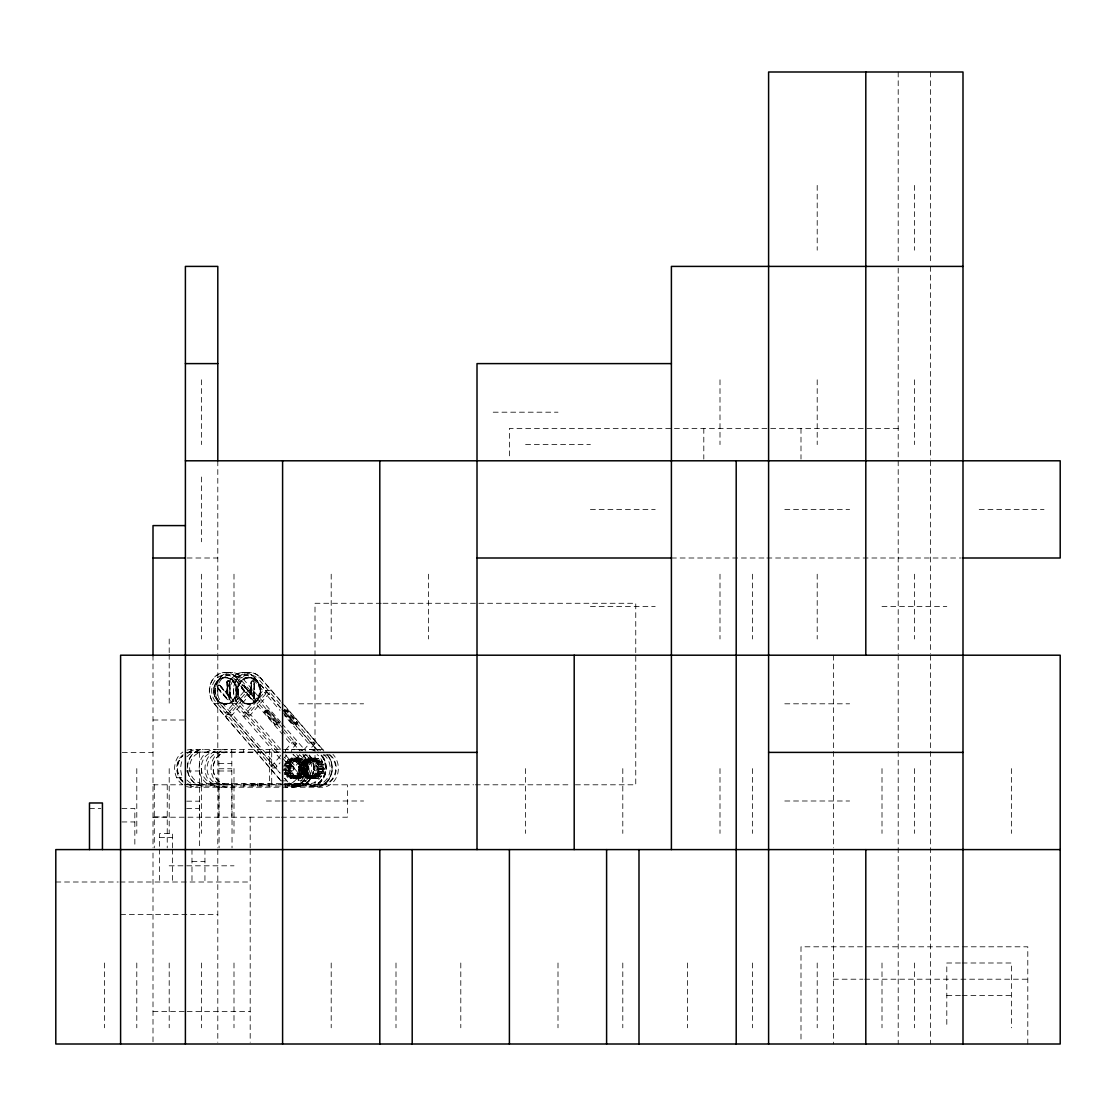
<?xml version="1.0" encoding="UTF-8"?>
<svg xmlns="http://www.w3.org/2000/svg" width="1116" height="1116" viewBox="0 0 1116 1116"><rect width="100%" height="100%" fill="white"/><g stroke="black" fill="none" stroke-linecap="round" stroke-linejoin="round"><path stroke-width="0.75" stroke-dasharray="5 3.75" d="M290.774 778.577A2.358 2.037 -90 0 0 291.569 777.531L291.639 776.331L303.301 776.192A2.358 2.037 -90 0 0 303.161 774.811L302.436 773.96A7.952 6.877 -90 0 0 302.91 763.456L303.705 762.716A2.358 2.037 -90 0 0 303.971 761.335L295.112 761.349L295.573 760.317A2.358 2.037 -90 0 0 295.335 758.922A10.281 8.9 -90 0 0 294.931 758.727A2.358 2.037 -90 0 0 293.926 759.55L293.647 760.707L299.241 760.707L299.506 759.564A2.358 2.037 -90 0 1 300.483 758.727A10.281 8.9 90 0 1 300.901 758.894A2.358 2.037 -90 0 1 301.167 760.289L300.706 761.349M292.35 760.47L292.406 759.285A2.358 2.037 -90 0 0 291.708 758.141A10.281 8.9 -90 0 0 291.262 758.141A2.358 2.037 -90 0 0 290.634 759.382L290.788 760.554L297.944 760.47A7.952 6.877 90 0 1 301.808 762.172L302.45 761.265M297.219 776.331L297.163 777.517A2.358 2.037 -90 0 1 296.368 778.577L290.313 778.508A10.281 8.9 90 0 0 290.746 778.577M297.944 760.47L298 759.285A2.358 2.037 -90 0 0 297.302 758.141M309.006 778.577A2.358 2.037 -90 0 0 309.802 777.531L309.857 776.331L321.52 776.192A2.358 2.037 -90 0 0 321.38 774.811L320.655 773.96A7.952 6.877 -90 0 0 321.129 763.456L321.924 762.716A2.358 2.037 -90 0 0 322.203 761.335A10.281 8.9 -90 0 0 321.896 760.959L315.968 760.945M321.854 760.945A2.358 2.037 -90 0 0 320.683 761.252L320.027 762.172A7.952 6.877 90 0 0 316.163 760.47L316.219 759.285A2.358 2.037 -90 0 0 315.521 758.141L309.341 758.127M295.893 778.48A2.358 2.037 -90 0 1 295.419 777.21L295.684 776.052L290.09 776.052L289.825 777.196A2.358 2.037 -90 0 0 290.3 778.48L300.023 778.257A2.358 2.037 -90 0 0 300.413 776.903L300.051 775.787L294.457 775.787L294.819 776.889A2.358 2.037 -90 0 1 294.471 778.229L300.051 778.229M318.744 758.727L313.108 758.727A2.358 2.037 -90 0 0 312.145 759.55L311.88 760.707L317.46 760.707L317.725 759.564A2.358 2.037 -90 0 1 318.702 758.727A10.281 8.9 -90 0 1 319.12 758.894A2.358 2.037 -90 0 1 319.385 760.289L318.925 761.349M314.112 778.48A2.358 2.037 -90 0 1 313.638 777.21L313.903 776.052L308.309 776.052L308.044 777.196A2.358 2.037 -90 0 0 308.532 778.48L318.241 778.257A2.358 2.037 -90 0 0 318.632 776.903L318.269 775.787L312.675 775.787L313.052 776.889A2.358 2.037 -90 0 1 312.689 778.229A10.281 8.9 90 0 1 312.257 778.382A2.358 2.037 -90 0 1 311.336 777.433L311.169 776.262M287.3 777.155A2.358 2.037 -90 0 0 288.388 776.569L288.863 775.508L294.457 775.508L293.982 776.569A2.358 2.037 -90 0 1 292.88 777.155M303.44 774.323L311.364 774.532L310.722 775.439A2.358 2.037 -90 0 0 310.708 776.848L305.114 776.875A10.281 8.9 90 0 0 305.477 777.141A2.358 2.037 -90 0 0 306.621 776.569L307.095 775.508L312.675 775.508L312.215 776.569A2.358 2.037 -90 0 1 311.113 777.155A10.281 8.9 90 0 1 310.722 776.889L305.114 776.848A2.358 2.037 -90 0 1 305.128 775.453L305.77 774.532M313.15 758.727A10.281 8.9 90 0 1 313.54 758.894A2.358 2.037 -90 0 1 313.805 760.289L313.331 761.349L322.203 761.335M295.419 777.21L287.258 777.141A10.281 8.9 90 0 1 286.91 776.889A2.358 2.037 -90 0 1 286.91 775.453L287.551 774.532M302.91 763.456L297.316 763.456L298.111 762.716A2.358 2.037 -90 0 0 298.391 761.335A10.281 8.9 -90 0 0 298.084 760.959A2.358 2.037 -90 0 0 296.87 761.252L296.214 762.172L301.808 762.172M292.476 776.848L286.896 776.848L292.504 776.889A2.358 2.037 -90 0 1 292.49 775.453L293.145 774.532L285.222 774.323M309.927 758.141A2.358 2.037 -90 0 1 310.625 759.271L310.583 760.47A7.952 6.877 90 0 1 314.433 762.172L315.075 761.265A2.358 2.037 -90 0 1 316.26 760.945M225.334 712.985L230.928 712.985L250.277 690.651L240.596 679.477L235.016 679.477A15.791 13.685 -90 0 0 215.667 679.477A15.791 13.685 -90 0 0 215.667 701.811L225.334 712.985L244.683 690.651L253.248 690.651L230.928 716.416L225.334 716.416L247.654 690.651M243.567 712.985L249.161 712.985L268.496 690.651L258.828 679.477L253.234 679.477A15.791 13.685 -90 0 0 233.9 679.477A15.791 13.685 -90 0 0 233.9 701.811L243.567 712.985L262.916 690.651L271.481 690.651L249.161 716.416L243.567 716.416L265.887 690.651M264.087 712.036L265.789 710.069L268.733 710.069L279.767 722.805L278.051 724.772L275.122 724.772L264.087 712.036L267.017 712.036L268.733 710.069M285.236 712.036L286.952 710.069L297.986 722.805L296.27 724.772L293.341 724.772L284.51 714.589M275.122 724.772L276.824 722.805L279.767 722.805M293.341 724.772L295.056 722.805L297.986 722.805M280.032 756.369L269.988 767.961L275.568 767.961L280.032 762.814M285.612 749.924L292.308 742.196L297.888 742.196L291.192 749.924M284.496 757.652L286.728 755.086M299.367 755.086L288.207 767.961L293.801 767.961L304.961 755.086M303.831 749.924L310.527 742.196L316.121 742.196L309.425 749.924M284.552 772.983A2.358 2.037 -90 0 1 284.859 772.481L285.766 771.937A7.952 6.877 -90 0 1 291.569 760.456A7.952 6.877 -90 0 1 298.377 771.184L304.919 771.602A2.358 2.037 -90 0 1 305.547 772.802L297.665 772.788A7.952 6.877 90 0 1 286.617 773.458L285.836 774.197A2.358 2.037 -90 0 1 284.608 774.225L292.211 773.458A7.952 6.877 -90 0 0 298.53 776.262L298.697 777.406A2.358 2.037 -90 0 0 299.59 778.382M309.453 758.169A2.358 2.037 -90 0 0 308.853 759.382L309.02 760.554A7.952 6.877 -90 0 0 303.65 771.003A7.952 6.877 -90 0 0 313.47 775.355A7.952 6.877 -90 0 0 315.549 763.456L316.344 762.716A2.358 2.037 -90 0 0 316.609 761.335M303.078 772.481L309.578 771.937L303.092 772.467A2.358 2.037 -90 0 0 302.576 773.751L308.169 773.793A10.281 8.9 90 0 0 308.393 774.197A2.358 2.037 -90 0 0 309.634 774.197L310.443 773.458L304.054 774.197A2.358 2.037 -90 0 1 302.841 774.225A10.281 8.9 90 0 1 302.576 773.793M309.299 761.684L303.371 761.754A10.281 8.9 90 0 0 303.106 762.116A2.358 2.037 -90 0 0 303.482 763.483L309.941 764.125L298.028 764.725L305.505 764.6M284.859 772.481L291.36 771.937A7.952 6.877 90 0 1 290.885 770.528L284.315 770.835L290.885 770.528M303.622 764.725L304.529 764.195A2.358 2.037 -90 0 1 305.728 764.46A10.281 8.9 90 0 1 305.896 764.934A2.358 2.037 -90 0 1 305.184 766.092L298.6 766.413L307.095 766.008A2.358 2.037 -90 0 0 307.918 767.041L308.937 767.222L302.338 767.041A2.358 2.037 -90 0 1 301.515 766.008M323.082 764.181L316.26 764.725L322.761 764.195A2.358 2.037 -90 0 1 323.947 764.46A10.281 8.9 -90 0 1 324.128 764.934A2.358 2.037 -90 0 1 323.403 766.092L316.818 766.413L323.403 766.092M302.534 770.835L309.118 770.528L302.534 770.835A2.358 2.037 -90 0 1 301.418 770.277M224.023 677.454L225.711 677.384M248.073 677.454L249.761 677.384M296.814 758.169A2.358 2.037 -90 0 0 296.228 759.382L296.382 760.554A7.952 6.877 -90 0 0 290.648 768.743L289.63 768.798A2.358 2.037 -90 0 0 288.709 769.719L283.101 769.747M304.389 767.906L305.407 767.85M308.114 770.835A2.358 2.037 -90 0 1 307.012 770.277L301.404 770.235A10.281 8.9 90 0 1 301.334 769.775A2.358 2.037 -90 0 1 302.255 768.812L303.287 768.743M322.608 767.906L323.64 767.85A2.358 2.037 -90 0 1 324.63 768.659A10.281 8.9 90 0 1 324.616 769.175A2.358 2.037 -90 0 1 323.556 769.9L316.944 769.719L323.528 769.9M248.924 677.384L249.105 677.37A13.364 11.579 -90 0 1 259.121 697.416A13.364 11.579 -90 0 1 239.075 697.416A13.364 11.579 -90 0 1 249.105 677.37M225.711 704.098L223.911 704.043M249.761 704.098L247.961 704.043M296.159 776.345L297.874 776.331M316.107 776.331L314.377 776.345L315.451 776.331L315.396 777.517A2.358 2.037 -90 0 1 314.6 778.577L308.546 778.508M493.202 412.195L558 412.195M898.199 428.405L509.398 428.405L509.398 459.095M525.594 444.6L590.406 444.6M590.406 509.398L655.204 509.398M784.799 509.398L849.597 509.398M979.206 509.398L1044.004 509.398M187.111 558L217.801 558M671.4 558L765.13 558M766.859 558L961.267 558M381.24 603.282L315.005 603.282L315.005 753.677M382.983 603.282L477.118 603.282M478.862 603.282L635.757 603.282L635.757 784.799L572.996 784.799M590.406 606.602L655.204 606.602M882.003 606.602L946.8 606.602M225.097 672.418L231.165 672.418M243.316 672.418L249.398 672.418M225.334 674.845L230.928 674.845M243.567 674.845L249.161 674.845M224.86 677.384L226.074 677.384M247.696 677.384L248.91 677.384M225.167 677.803L225.46 677.803A12.932 11.202 -90 0 1 234.513 697.667A12.932 11.202 -90 0 1 215.123 696.747A12.932 11.202 -90 0 1 225.502 677.817M280.897 780.851L213.937 703.526A18.219 15.777 -90 0 1 213.937 677.761A18.219 15.777 -90 0 1 236.257 677.761L242.339 677.761A18.219 15.777 -90 0 0 220.005 677.761A18.219 15.777 -90 0 0 220.005 703.526L280.172 772.997M249.231 677.803L249.51 677.803A12.932 11.202 -90 0 1 258.563 697.667A12.932 11.202 -90 0 1 239.173 696.747A12.932 11.202 -90 0 1 249.566 677.817M280.395 758.95L232.156 703.526A18.219 15.777 90 0 1 232.156 677.761A18.219 15.777 90 0 1 254.476 677.761L260.558 677.761L279.851 700.039M226.618 693.148L227.232 682.685A1.535 1.325 -90 0 1 228.571 681.151A1.535 1.325 -90 0 1 229.896 682.685L230.022 697.905A1.967 1.702 -90 0 1 227.12 699.286L217.801 688.53A1.967 1.702 -90 0 1 217.801 685.754A1.967 1.702 -90 0 1 220.215 685.754L226.869 693.148L220.215 685.754M227.232 682.685L227.232 693.58L229.77 696.51L226.994 693.58L226.994 682.685A1.535 1.325 -90 0 1 228.32 681.151A1.535 1.325 -90 0 1 229.659 682.685L230.273 697.905A1.967 1.702 -90 0 1 227.357 699.286L227.12 699.286M254.322 682.685L253.709 696.677L253.96 682.685A1.535 1.325 -90 0 0 252.621 681.151A1.535 1.325 -90 0 0 251.295 682.685L250.681 693.148L250.919 682.685A1.967 1.702 -90 0 1 252.621 680.718A1.967 1.702 -90 0 1 254.322 682.685L254.322 697.905A1.967 1.702 -90 0 1 251.421 699.286L241.865 688.53A1.967 1.702 -90 0 1 241.865 685.754A1.967 1.702 -90 0 1 244.264 685.754L250.919 693.148M217.801 688.53L227.357 699.286M241.865 688.53L251.421 699.286M251.044 693.58L253.82 696.51L251.044 693.58L251.044 682.685M229.896 696.677L229.659 682.685M254.322 697.905L254.085 682.685M213.937 703.526L220.005 703.526M232.156 703.526L238.238 703.526A18.219 15.777 -90 0 1 238.238 677.761A18.219 15.777 -90 0 1 260.558 677.761M225.404 703.68L224.581 703.666M249.454 703.68L248.645 703.666M298.795 703.805L363.607 703.805M784.799 703.805L849.597 703.805M225.474 704.098L226.688 704.098M248.31 704.098L249.538 704.098M286.952 710.069L284.022 710.069L296.493 724.521L293.564 724.521L282.529 711.785M267.24 711.785L264.311 711.785L275.345 724.521L278.275 724.521L265.789 710.069M153.004 720.001L185.395 720.001M276.601 723.056L279.544 723.056L268.51 710.32L265.566 710.32L278.051 724.772M294.833 723.056L297.763 723.056L286.728 710.32M187.097 750.092A18.832 16.308 -90 0 1 190.92 749.561L322.064 749.561A18.832 16.308 90 0 1 326.765 750.357M187 752.63A16.405 14.201 -90 0 1 190.92 751.989L283.896 751.989M122.3 752.393L153.004 752.393M186.442 752.393L280.939 752.365M291.22 758.169L297.749 758.113A10.281 8.9 -90 0 1 305.477 773.541A10.281 8.9 -90 0 1 290.048 773.541A10.281 8.9 -90 0 1 297.763 758.113M298 758.113A10.281 8.9 -90 0 1 305.714 773.541A10.281 8.9 -90 0 1 290.3 773.541A10.281 8.9 -90 0 1 298 758.113L298.335 758.127M294.889 758.727L300.525 758.727M295.308 758.894L300.929 758.922M313.54 758.894L319.162 758.922M288.067 759.131L293.703 759.131A2.358 2.037 -90 0 1 294.736 759.843L295.112 760.959L289.518 760.959L289.156 759.857A2.358 2.037 -90 0 0 288.109 759.131A10.281 8.9 -90 0 0 287.705 759.354A2.358 2.037 -90 0 0 287.565 760.777L288.137 761.768M296.647 754.528A18.832 16.308 -90 0 1 299.772 759.047L305.84 759.047A18.832 16.308 -90 0 1 299.786 784.743A18.832 16.308 90 0 1 291.695 787.226L291.695 784.799A16.405 14.201 -90 0 0 305.296 773.109A16.405 14.201 -90 0 0 299.493 754.695M306.3 759.131L311.922 759.131A2.358 2.037 -90 0 1 312.968 759.843L313.345 760.959L307.751 760.959L307.388 759.857A2.358 2.037 -90 0 0 306.342 759.131A10.281 8.9 90 0 0 305.937 759.354A2.358 2.037 -90 0 0 305.798 760.777L306.356 761.768M287.677 759.382L298 759.285M305.91 759.382L316.219 759.285M293.913 759.564L299.506 759.55M312.145 759.564L317.739 759.55M289.156 759.843L294.75 759.857M307.374 759.843L312.968 759.857M295.573 760.317L301.167 760.289M313.791 760.317L319.385 760.289M309.02 760.554L316.163 760.47M287.565 760.777L293.159 760.777L293.717 761.768L286.38 761.893A2.358 2.037 -90 0 0 285.18 761.726A10.281 8.9 -90 0 0 284.887 762.116A2.358 2.037 -90 0 0 285.264 763.483L291.708 764.125L290.858 763.483A2.358 2.037 -90 0 1 290.467 762.158L284.873 762.13M305.798 760.777L311.392 760.777L311.95 761.768L304.598 761.893A2.358 2.037 -90 0 0 303.399 761.726M297.735 760.945L303.664 760.959A2.358 2.037 -90 0 0 302.45 761.252L296.856 761.265M315.075 761.265L320.683 761.252M285.138 761.754L291.067 761.684M303.092 762.13L308.7 762.116A10.281 8.9 -90 0 1 308.951 761.754A2.358 2.037 -90 0 1 310.192 761.893L310.918 762.73L305.338 762.73L304.612 761.893M314.433 762.172L320.027 762.172M298.111 762.716L303.705 762.702M316.344 762.716L321.938 762.702M218.848 763.553L231.807 763.553M285.264 763.483L290.858 763.483M315.549 763.456L321.129 763.456M298.962 764.195A2.358 2.037 -90 0 1 300.134 764.46L305.756 764.502M323.975 764.502L318.367 764.46A2.358 2.037 -90 0 0 317.181 764.195M299.59 766.092A2.358 2.037 -90 0 0 300.316 764.976L305.91 764.962M324.128 764.962L318.534 764.934A2.358 2.037 -90 0 1 317.823 766.092M290.146 765.06A2.358 2.037 -90 0 0 289.002 765.478L283.408 765.478L291.123 765.478L284.566 765.06L285.529 765.478M302.785 765.06L309.341 765.478L301.613 765.506A2.358 2.037 -90 0 1 302.785 765.06L303.761 765.478M301.641 765.478L307.221 765.478A2.358 2.037 -90 0 1 308.379 765.06M291.722 765.897L291.974 765.897A2.497 2.162 -90 0 1 293.48 769.803A2.497 2.162 -90 0 1 289.741 769.496A2.497 2.162 -90 0 1 291.848 765.897M315.786 765.897L316.023 765.897A2.497 2.162 -90 0 1 317.544 769.803A2.497 2.162 -90 0 1 313.791 769.496A2.497 2.162 -90 0 1 315.898 765.897M283.283 765.995L288.877 766.008A2.358 2.037 -90 0 0 289.7 767.041L290.718 767.222L284.12 767.041L289.7 767.041M302.324 767.041L307.932 767.041M323.64 767.85L317.028 767.906L318.046 767.85A2.358 2.037 -90 0 1 319.036 768.659L324.644 768.673M300.818 768.659L306.412 768.673A2.358 2.037 -90 0 0 305.421 767.85L298.795 767.906L299.813 767.85A2.358 2.037 -90 0 1 300.818 768.659A10.281 8.9 90 0 1 300.804 769.175A2.358 2.037 -90 0 1 299.744 769.9L298.711 769.719L306.928 769.719A2.358 2.037 -90 0 1 307.835 768.812L308.867 768.743L302.255 768.812M218.848 768.771L231.807 768.771M284.022 768.812L290.648 768.743M306.398 769.175L300.804 769.175L306.398 769.189A2.358 2.037 -90 0 1 305.324 769.9L299.716 769.9M283.171 770.235L288.779 770.277A2.358 2.037 -90 0 0 289.895 770.835M186.442 770.989L199.401 770.989M218.848 770.989L231.807 770.989M298.377 771.184L304.933 771.602M323.152 771.602L316.609 771.184L323.152 771.602A2.358 2.037 -90 0 1 323.766 772.802A10.281 8.9 90 0 1 323.584 773.276L317.962 773.304A2.358 2.037 -90 0 1 316.763 773.43M285.766 771.937L291.36 771.937M323.779 772.83L315.898 772.788L322.65 773.486M297.665 772.788L298.53 773.43A2.358 2.037 -90 0 0 299.744 773.304L305.352 773.276A2.358 2.037 -90 0 1 304.124 773.43L303.259 772.788M286.617 773.458L292.211 773.458M298.53 773.43L304.431 773.486M284.343 773.779L289.951 773.793A10.281 8.9 90 0 0 290.16 774.197A2.358 2.037 -90 0 0 291.402 774.197M302.436 773.96L296.842 773.96L297.567 774.797A2.358 2.037 -90 0 1 297.707 776.192M320.655 773.96L315.061 773.96L315.786 774.797A2.358 2.037 -90 0 1 315.94 776.192M302.799 774.197L309.648 774.197M297.567 774.797L303.161 774.811M315.786 774.797L321.38 774.811M301.766 776.094L301.208 775.104L295.628 775.104L296.186 776.094A2.358 2.037 -90 0 0 297.33 776.541L302.966 776.527A2.358 2.037 -90 0 1 301.78 776.094L296.186 776.094M321.143 776.541A2.358 2.037 -90 0 1 320.013 776.094L319.441 775.104L313.847 775.104L314.405 776.094A2.358 2.037 -90 0 0 315.563 776.541L321.185 776.527A10.281 8.9 90 0 0 321.506 776.234M286.91 775.453L292.504 775.439M305.128 775.453L310.722 775.439M314.405 776.094L320.013 776.094M288.388 776.569L293.982 776.569M306.621 776.569L312.215 776.569M294.819 776.903L300.413 776.889M313.052 776.903L318.632 776.889M305.477 777.141L313.638 777.21M291.569 777.531L298.697 777.433M309.802 777.531L316.93 777.433A2.358 2.037 -90 0 0 317.809 778.382A10.281 8.9 90 0 0 318.241 778.257L312.675 778.257M176.76 777.74L182.829 777.74A18.832 16.308 -90 0 1 182.466 759.829M281.148 780.851L286.979 780.851A18.219 15.777 -90 0 0 309.299 780.851A18.219 15.777 -90 0 0 309.299 755.086L303.217 755.086A18.219 15.777 -90 0 1 304.724 778.842A18.219 15.777 -90 0 1 284.594 784.018M305.198 780.851L299.13 780.851A18.219 15.777 -90 0 0 321.45 780.851A18.219 15.777 -90 0 0 321.45 755.086L327.518 755.086A18.219 15.777 -90 0 1 327.518 780.851A18.219 15.777 -90 0 1 305.198 780.851L284.524 757.262M281.26 783.585L203.307 783.585A15.791 13.685 -90 0 1 189.622 767.794A15.791 13.685 -90 0 1 203.307 751.989M284.859 783.585L309.676 783.585A15.791 13.685 -90 0 0 322.775 772.3A15.791 13.685 -90 0 0 317.153 754.569M186.442 784.548L199.401 784.548M153.004 784.799L182.508 784.799M184.238 784.799L473.63 784.799M475.374 784.799L571.253 784.799M292.057 786.194L298.139 786.194M310.29 786.194L316.358 786.194M186.525 786.529A18.832 16.308 -90 0 0 190.92 787.226L322.064 787.226A18.832 16.308 90 0 0 337.297 775.132A18.832 16.308 90 0 0 332.945 754.374M266.403 800.995L280.046 800.995M281.748 800.995L363.607 800.995M784.799 800.995L849.597 800.995M186.679 801.176L199.638 801.176L199.638 847.881M89.475 808.389L100.817 808.389M121.881 808.389L134.841 808.389L134.841 847.881M186.679 808.403L199.638 808.403M154.273 816.94L167.233 816.94M153.004 817.205L279.711 817.205M281.441 817.205L347.397 817.205L347.397 784.799M121.881 821.948L134.841 821.948M159.574 837.586L172.534 837.586M191.98 861.399L204.939 861.399M169.2 865.807L233.997 865.807M55.8 882.003L118.282 882.003M120.026 882.003L250.193 882.003M120.598 914.395L217.801 914.395M960.444 962.996L946.8 962.996L946.8 1027.794M962.145 962.996L1011.598 962.996L1011.598 1027.794M833.401 979.206L862.905 979.206M864.649 979.206L1027.794 979.206M946.8 995.402L960.444 995.402M962.145 995.402L1011.598 995.402M153.004 1011.598L185.981 1011.598M187.111 1011.598L250.193 1011.598M291.639 776.331L293.355 776.345M309.857 776.331L311.587 776.345M226.618 682.685A1.967 1.702 -90 0 1 228.32 680.718L228.71 680.732M304.305 769.719L305.31 769.9M321.478 772.788L322.343 773.43A2.358 2.037 -90 0 0 323.556 773.304M303.496 763.483L304.347 764.125M284.399 705.284L324.114 751.152M280.744 701.35L260.321 677.761A18.219 15.777 -90 0 0 237.987 677.761A18.219 15.777 -90 0 0 237.987 703.526L280.409 752.505M281.874 702.662L323.877 751.152M280.032 703.959L269.988 692.366L264.394 692.366L280.018 710.404M284.496 709.12L314.628 743.912L309.034 743.912L284.482 715.565M283.799 710.32L296.27 724.772M280.827 707.907L254.727 677.761A18.219 15.777 -90 0 0 232.407 677.761A18.219 15.777 -90 0 0 232.407 703.526M281.971 709.218L318.283 751.152M254.476 677.761L280.59 707.907M285.124 713.138L318.046 751.152M253.234 679.477L262.916 690.651M280.925 722.317L242.088 677.761A18.219 15.777 -90 0 0 219.768 677.761A18.219 15.777 -90 0 0 219.768 703.526L280.032 773.123M281.818 723.628L305.896 751.152M283.018 728.441L251.756 692.366L246.176 692.366L283.004 734.886M284.134 729.738L296.41 743.912L290.816 743.912L284.12 736.183M244.264 685.754L250.681 693.148M253.569 696.816L244.251 686.061A1.535 1.325 -90 0 0 242.367 686.061A1.535 1.325 -90 0 0 242.367 688.223L251.686 698.993M236.257 677.761L280.758 728.874M281.902 730.185L300.065 751.152M235.016 679.477L244.683 690.651M249.161 712.985L239.48 701.811A15.791 13.685 90 0 1 239.48 679.477A15.791 13.685 90 0 1 258.828 679.477M280.772 749.492L250.64 714.7L245.06 714.7L280.772 755.937M285.236 754.653L295.28 766.246L289.7 766.246L281.888 757.234M286.394 761.893L287.105 762.73L292.699 762.73L291.974 761.893A2.358 2.037 -90 0 0 290.774 761.726M284.371 763.818L299.367 780.851A18.219 15.777 -90 0 0 321.687 780.851A18.219 15.777 -90 0 0 321.687 755.086M230.928 712.985L221.261 701.811A15.791 13.685 -90 0 1 221.261 679.477A15.791 13.685 -90 0 1 240.596 679.477M284.706 778.229L286.979 780.851M284.468 778.229L286.728 780.851A18.219 15.777 -90 0 0 309.048 780.851A18.219 15.777 -90 0 0 309.048 755.086M280.032 779.568L214.174 703.526A18.219 15.777 -90 0 1 214.174 677.761A18.219 15.777 -90 0 1 236.494 677.761M316.916 777.406L316.763 776.262A7.952 6.877 -90 0 1 308.951 769.635A7.952 6.877 -90 0 1 314.6 760.554L314.447 759.396A2.358 2.037 -90 0 1 315.033 758.169A10.281 8.9 -90 0 1 315.479 758.127M292.95 776.262L293.103 777.406A2.358 2.037 -90 0 0 293.996 778.382A10.281 8.9 90 0 0 294.429 778.257M1027.794 1044.004L1027.794 946.8L800.995 946.8L800.995 1042.26M1011.598 768.603L1011.598 833.401M930.605 71.996L930.605 262.93M930.605 266.403L930.605 459.067M930.605 460.796L930.605 653.46M930.605 655.204L930.605 1044.004M914.395 185.395L914.395 250.193M914.395 379.803L914.395 444.6M914.395 574.196L914.395 638.994M914.395 768.603L914.395 833.401M914.395 962.996L914.395 1027.794M898.199 71.996L898.199 262.93M898.199 268.133L898.199 459.095M898.199 460.796L898.199 653.46M898.199 655.204L898.199 1044.004M882.003 768.603L882.003 833.401M882.003 962.996L882.003 1027.794M833.401 655.204L833.401 847.867M833.401 849.597L833.401 1044.004M817.205 185.395L817.205 250.193M817.205 379.803L817.205 444.6M817.205 574.196L817.205 638.994M817.205 962.996L817.205 1027.794M800.995 428.405L800.995 459.095M752.393 574.196L752.393 638.994M752.393 768.603L752.393 833.401M752.393 962.996L752.393 1027.794M720.001 379.803L720.001 444.6M720.001 574.196L720.001 638.994M720.001 768.603L720.001 833.401M703.805 428.405L703.805 459.095M687.596 962.996L687.596 1027.794M622.798 768.603L622.798 833.401M622.798 962.996L622.798 1027.794M558 962.996L558 1027.794M525.594 768.603L525.594 833.401M460.796 962.996L460.796 1027.794M428.405 574.196L428.405 638.994M395.999 962.996L395.999 1027.794M331.201 574.196L331.201 638.994M331.201 962.996L331.201 1027.794M315.005 755.406L315.005 784.799M291.695 751.989L291.695 749.561A18.832 16.308 -90 0 1 297.135 750.649M285.612 751.989L285.612 749.561A18.832 16.308 -90 0 1 291.067 750.649M271.704 751.989L271.704 783.585M269.598 749.561L269.598 786.013M269.375 783.585L269.375 786.013M268.286 783.585L268.286 786.013M261.8 783.585L261.8 786.013M260.712 783.585L260.712 786.013M259.47 783.585L259.47 786.013M257.573 783.585L257.573 786.013M255.09 783.585L255.09 786.013M253.206 783.585L253.206 786.013M252.272 783.585L252.272 786.013M251.295 682.685L251.295 693.58M251.184 783.585L251.184 786.013M250.193 817.205L250.193 847.895M250.193 849.597L250.193 1042.288M244.697 783.585L244.697 786.013M243.595 783.585L243.595 786.013M243.386 749.561L243.386 751.989M243.386 783.585L243.386 786.013M233.997 574.196L233.997 638.994M233.997 768.603L233.997 833.401M233.997 962.996L233.997 1027.794M232.03 784.799L232.03 847.895M231.807 752.393L231.807 817.205M231.709 749.561L231.709 751.989M231.709 783.585L231.709 786.013M219.071 784.799L219.071 847.895M218.848 752.393L218.848 817.205M217.801 460.796L217.801 653.46M217.801 655.204L217.801 847.867M217.801 849.597L217.801 1042.26M204.939 849.346L204.939 882.003M201.605 379.803L201.605 444.6M201.605 477.006L201.605 541.804M201.605 574.196L201.605 638.994M201.605 768.603L201.605 833.401M201.605 962.996L201.605 1027.794M199.401 752.393L199.401 817.205M191.98 849.346L191.98 882.003M190.92 749.561L190.92 751.989M190.92 787.226L190.92 784.799A16.405 14.201 -90 0 1 187 784.171M172.534 847.839L172.534 833.568L159.574 833.568L159.574 847.839M172.534 849.137L172.534 882.003M169.2 638.994L169.2 652.637M169.2 654.353L169.2 703.805M169.2 768.603L169.2 833.401M169.2 962.996L169.2 1027.794M167.233 784.799L167.233 847.895M159.574 849.137L159.574 882.003M154.273 784.799L154.273 847.895M153.004 655.204L153.004 847.895M153.004 853.07L153.004 1044.004M136.794 768.603L136.794 833.401M136.794 962.996L136.794 1027.794M104.402 962.996L104.402 1027.794M221.289 787.226A18.832 16.308 90 0 1 204.981 768.394A18.832 16.308 90 0 1 221.289 749.561M315.981 749.561A18.832 16.308 90 0 1 320.683 750.357M326.876 754.374A18.832 16.308 90 0 1 331.215 775.132A18.832 16.308 90 0 1 315.981 787.226M221.289 784.799A16.405 14.201 -90 0 1 207.088 768.394A16.405 14.201 -90 0 1 221.289 751.989M323.766 754.667A16.405 14.201 -90 0 1 329.597 773.081A16.405 14.201 -90 0 1 315.981 784.799M227.357 787.226A18.832 16.308 -90 0 1 211.05 768.394A18.832 16.308 -90 0 1 227.357 749.561M227.357 784.799A16.405 14.201 -90 0 1 213.156 768.394A16.405 14.201 -90 0 1 227.357 751.989M329.834 754.667A16.405 14.201 -90 0 1 335.679 773.081A16.405 14.201 -90 0 1 322.064 784.799M183.136 782.121A16.405 14.201 -90 0 1 183.136 754.667M182.466 784.506A18.832 16.308 -90 0 1 182.815 752.045M186.944 780A16.405 14.201 -90 0 0 196.988 784.799L196.988 787.226A18.832 16.308 -90 0 1 186.763 783.069M186.944 756.801A16.405 14.201 -90 0 1 196.988 751.989L196.988 749.561A18.832 16.308 -90 0 0 188.897 752.045A18.832 16.308 -90 0 0 186.456 754.025M302.715 754.528A18.832 16.308 -90 0 1 305.84 759.047M299.772 759.047A18.832 16.308 -90 0 1 293.703 784.743A18.832 16.308 90 0 1 285.612 787.226L285.612 784.799A16.405 14.201 90 0 0 288.904 784.353A16.405 14.201 -90 0 0 299.59 771.351A16.405 14.201 -90 0 0 293.578 754.821M227.12 784.436A16.043 13.894 -90 0 1 213.226 768.394A16.043 13.894 -90 0 1 227.12 752.365M328.62 754.416A16.043 13.894 90 0 1 335.26 772.453A16.043 13.894 90 0 1 321.827 784.436L191.157 784.436A16.043 13.894 90 0 1 187.153 783.753M303.468 755.086A18.219 15.777 -90 0 1 304.975 778.842A18.219 15.777 -90 0 1 284.831 784.018M301.208 775.104A7.952 6.877 90 0 1 300.051 775.787M296.326 778.577A10.281 8.9 90 0 1 295.921 778.508M289.937 773.751A2.358 2.037 -90 0 1 290.439 772.481M293.159 760.777A2.358 2.037 -90 0 1 293.271 759.382M299.772 773.276A10.281 8.9 90 0 0 299.953 772.858A2.358 2.037 -90 0 0 299.339 771.602M297.693 776.234A10.281 8.9 90 0 1 297.372 776.527M300.162 764.502A10.281 8.9 -90 0 1 300.316 764.934M309.676 749.561A18.219 15.777 90 0 1 314.224 750.343M321.031 755.141A18.219 15.777 90 0 1 324.198 774.923A18.219 15.777 90 0 1 309.676 786.013M214.969 786.013A18.219 15.777 -90 0 1 199.192 767.794A18.219 15.777 -90 0 1 214.969 749.561M309.913 749.561A18.219 15.777 -90 0 1 314.461 750.343M321.282 755.141A18.219 15.777 -90 0 1 324.435 774.923A18.219 15.777 -90 0 1 309.913 786.013L203.07 786.013A18.219 15.777 -90 0 1 187.279 767.794A18.219 15.777 -90 0 1 203.07 749.561M298 749.561A18.219 15.777 -90 0 1 302.548 750.343M309.369 755.141A18.219 15.777 -90 0 1 312.536 774.923A18.219 15.777 -90 0 1 298 786.013M203.307 786.013A18.219 15.777 -90 0 1 187.53 767.794A18.219 15.777 -90 0 1 203.307 749.561M297.763 749.561A18.219 15.777 -90 0 1 302.31 750.343M309.132 755.141A18.219 15.777 -90 0 1 312.285 774.923A18.219 15.777 -90 0 1 297.763 786.013M214.969 783.585A15.791 13.685 -90 0 1 201.285 767.794A15.791 13.685 -90 0 1 214.969 751.989M305.491 754.569A15.791 13.685 -90 0 1 311.113 772.3A15.791 13.685 -90 0 1 298 783.585M182.661 781.088A16.043 13.894 90 0 1 182.661 755.699M187.153 753.035A16.043 13.894 90 0 1 191.157 752.365M292.894 754.416A16.043 13.894 -90 0 1 299.534 772.453A16.043 13.894 -90 0 1 286.101 784.436M191.394 784.436A16.043 13.894 90 0 1 187.404 783.753M182.912 781.088A16.043 13.894 90 0 1 182.912 755.699M187.404 753.035A16.043 13.894 90 0 1 191.394 752.365M327.281 755.086A18.219 15.777 -90 0 1 327.281 780.851A18.219 15.777 -90 0 1 304.961 780.851M319.05 768.701A10.281 8.9 90 0 1 319.036 769.175L324.616 769.175L319.023 769.217A2.358 2.037 -90 0 1 317.962 769.9M317.99 773.276A10.281 8.9 90 0 0 318.172 772.858A2.358 2.037 -90 0 0 317.572 771.602M315.912 776.234A10.281 8.9 90 0 1 315.605 776.527M306.984 770.235A10.281 8.9 90 0 1 306.928 769.775M319.441 775.104A7.952 6.877 90 0 1 318.269 775.787M314.559 778.577A10.281 8.9 -90 0 1 314.154 778.508M307.095 765.967A10.281 8.9 -90 0 1 307.207 765.506M311.517 759.354A10.281 8.9 -90 0 1 311.88 759.131M308.156 773.751A2.358 2.037 -90 0 1 308.672 772.481M309.076 763.483A2.358 2.037 -90 0 1 308.686 762.158M311.392 760.777A2.358 2.037 -90 0 1 311.49 759.382M242.102 688.53A1.967 1.702 -90 0 1 242.102 685.754A1.967 1.702 -90 0 1 244.516 685.754M218.052 688.53A1.967 1.702 -90 0 1 218.052 685.754A1.967 1.702 -90 0 1 220.452 685.754M228.32 680.718A1.967 1.702 -90 0 1 230.022 682.685M226.869 682.685A1.967 1.702 -90 0 1 228.571 680.718A1.967 1.702 -90 0 1 230.273 682.685M232.421 714.7L226.827 714.7L271.467 766.246L277.061 766.246L232.421 714.7M253.318 696.816L243.999 686.061A1.535 1.325 -90 0 0 242.116 686.061A1.535 1.325 -90 0 0 242.116 688.223L251.435 698.993A1.535 1.325 -90 0 0 253.318 698.993A1.535 1.325 -90 0 0 253.318 696.816M229.505 696.816L220.187 686.061A1.535 1.325 -90 0 0 218.304 686.061A1.535 1.325 -90 0 0 218.304 688.223L227.622 698.993A1.535 1.325 -90 0 0 229.505 698.993A1.535 1.325 -90 0 0 229.505 696.816M229.268 696.816L219.95 686.061A1.535 1.325 -90 0 0 218.066 686.061A1.535 1.325 -90 0 0 218.066 688.223L227.385 698.993A1.535 1.325 -90 0 0 229.268 698.993A1.535 1.325 -90 0 0 229.268 696.816M305.17 773.653A10.281 8.9 -90 0 0 297.637 758.113A10.281 8.9 -90 0 0 289.755 773.416A10.281 8.9 -90 0 0 305.17 773.653M317.042 774.155A10.281 8.9 -90 0 0 310.304 758.141A10.281 8.9 -90 0 0 301.669 772.886A10.281 8.9 -90 0 0 317.042 774.155M317.558 773.653A10.281 8.9 -90 0 0 310.025 758.113A10.281 8.9 -90 0 0 302.143 773.416A10.281 8.9 -90 0 0 317.558 773.653M317.809 773.653A10.281 8.9 -90 0 0 310.276 758.113A10.281 8.9 -90 0 0 302.394 773.416A10.281 8.9 -90 0 0 317.809 773.653M258.814 697.667A12.932 11.202 -90 0 0 249.803 677.817A12.932 11.202 -90 0 0 239.424 696.747A12.932 11.202 -90 0 0 258.814 697.667M293.731 769.803A2.497 2.162 -90 0 0 292.085 765.897A2.497 2.162 -90 0 0 289.979 769.496A2.497 2.162 -90 0 0 293.731 769.803M234.876 698.225A13.364 11.579 -90 0 0 226.116 677.412A13.364 11.579 -90 0 0 214.872 696.579A13.364 11.579 -90 0 0 234.876 698.225M215.416 683.55A13.364 11.579 90 0 0 224.651 704.084A13.364 11.579 90 0 0 235.434 684.582A13.364 11.579 90 0 0 215.416 683.55M236.132 697.932A13.364 11.579 -90 0 0 226.897 677.384A13.364 11.579 -90 0 0 216.113 696.9A13.364 11.579 -90 0 0 236.132 697.932M317.781 769.803A2.497 2.162 -90 0 0 316.149 765.897A2.497 2.162 -90 0 0 314.042 769.496A2.497 2.162 -90 0 0 317.781 769.803M259.372 697.416A13.364 11.579 -90 0 0 249.342 677.37A13.364 11.579 -90 0 0 239.326 697.416A13.364 11.579 -90 0 0 259.372 697.416M257.768 697.932A13.364 11.579 -90 0 0 248.519 677.384A13.364 11.579 -90 0 0 237.736 696.9A13.364 11.579 -90 0 0 257.768 697.932"/><path stroke-width="1.5" d="M962.996 266.403L671.4 266.403L671.4 849.597M185.395 363.607L217.801 363.607M671.4 363.607L477.006 363.607L477.006 849.597M185.395 460.796L1060.2 460.796L1060.2 558L962.996 558M185.395 525.594L153.004 525.594L153.004 655.776M153.004 558L185.395 558M477.006 558L671.4 558M282.599 752.393L477.006 752.393M768.603 752.393L962.996 752.393M1060.2 849.597L55.8 849.597L55.8 1044.004L1060.2 1044.004L1060.2 655.204L120.598 655.204L120.598 1044.004M962.996 1044.004L962.996 71.996L768.603 71.996L768.603 1044.004M865.807 71.996L865.807 655.204M865.807 849.597L865.807 1044.004M736.197 460.796L736.197 1044.004M638.994 849.597L638.994 1044.004M606.602 849.597L606.602 1044.004M574.196 655.204L574.196 849.597M509.398 849.597L509.398 1044.004M412.195 849.597L412.195 1044.004M379.803 460.796L379.803 655.204M379.803 849.597L379.803 1044.004M282.599 460.796L282.599 1044.004M217.801 460.796L217.801 266.403L185.395 266.403L185.395 1044.004M102.435 849.597L102.435 802.976L89.475 802.976L89.475 849.597"/></g></svg>
